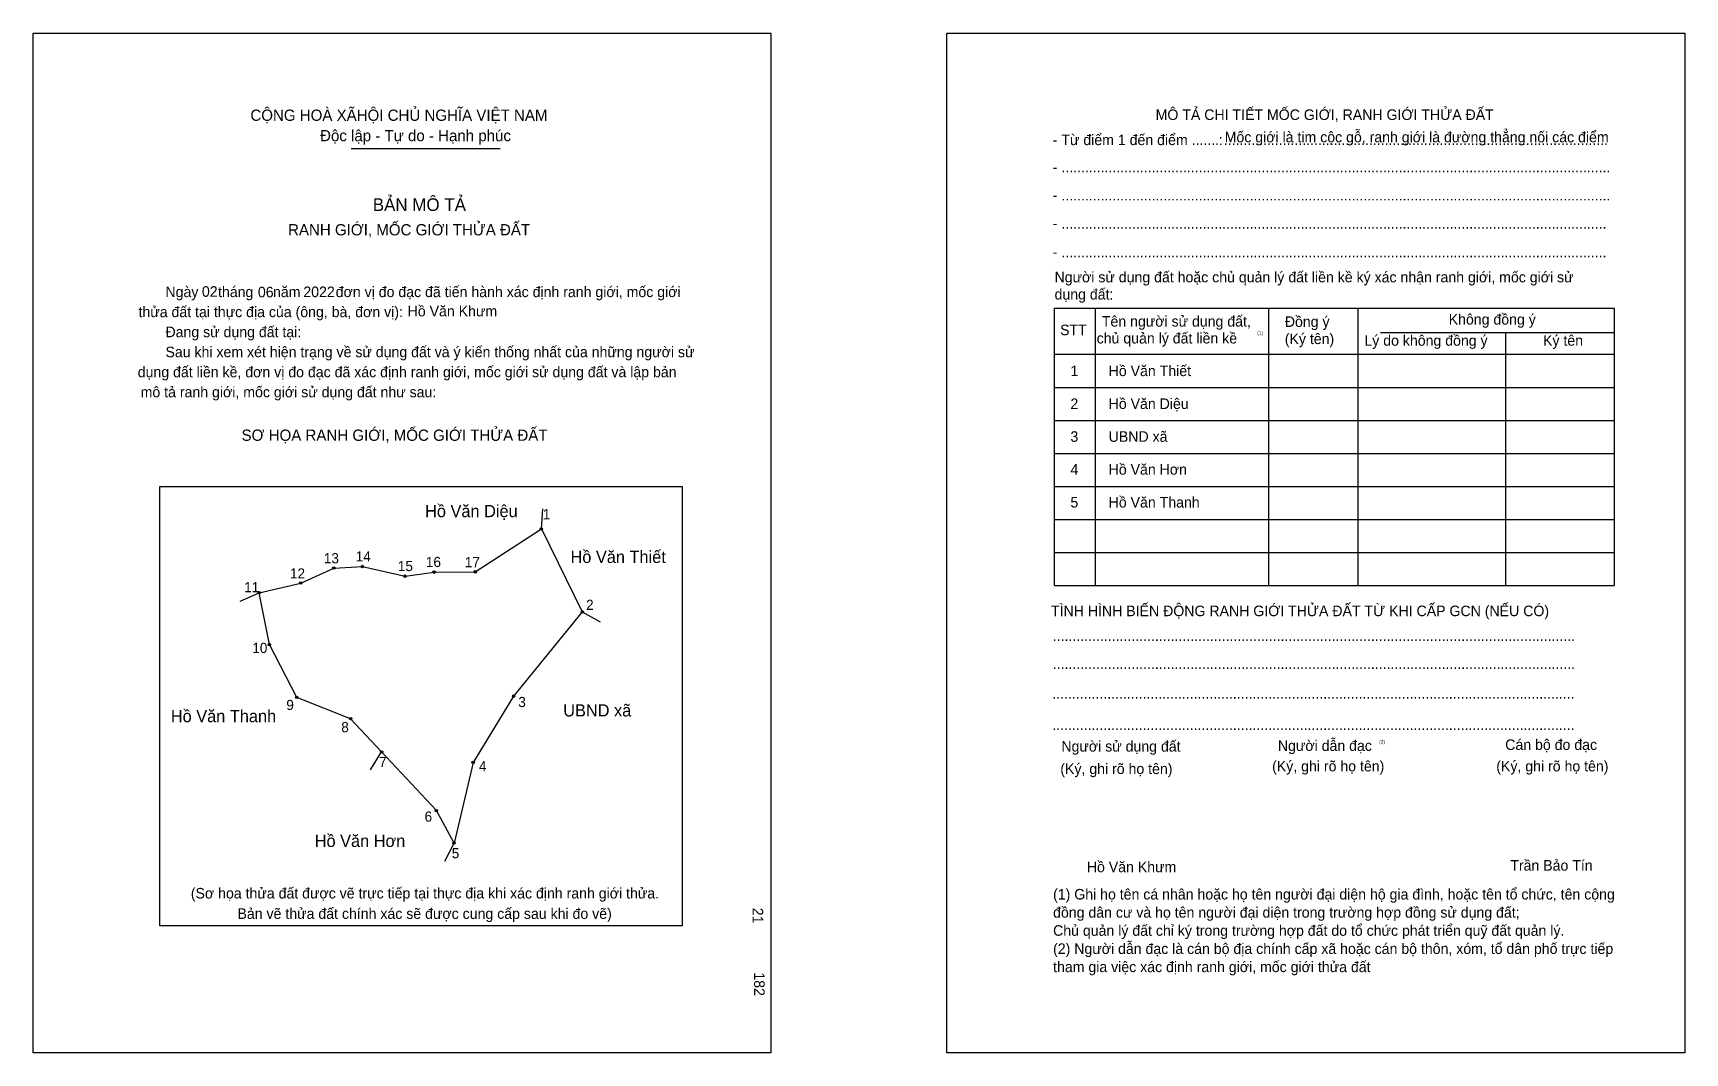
# Model space of a CAD drawing. Extents: x 546961 to 547510, y 1824274 to 1824614.
import ezdxf

# ---------------------------------------------------------------- set-up
doc = ezdxf.new("R2010")
doc.units = 0
for name, color, linetype in [('bmtKhungInTrang1', 7, 'Continuous'), ('bmtKhungInTrang2', 7, 'Continuous'), ('bmtNoiDung', 7, 'Continuous'), ('bmtTemplate', 7, 'Continuous'), ('CanhThua', 7, 'Continuous'), ('MocDinhThua', 7, 'Continuous'), ('RauThua', 7, 'Continuous'), ('SoHieuDinhThua', 7, 'Continuous'), ('TenChuLanCan', 7, 'Continuous')]:
    doc.layers.add(name, color=color, linetype=linetype)

msp = doc.modelspace()

# ---------------------------------------------------------------- linework, layer by layer
at = {"layer": 'bmtKhungInTrang1'}
msp.add_lwpolyline([(546961.06, 1824613.79), (547206.49, 1824613.79), (547206.49, 1824274.32), (546961.06, 1824274.32)], close=True, dxfattribs=at)
at = {"layer": 'bmtKhungInTrang2'}
msp.add_lwpolyline([(547265.02, 1824613.79), (547510.46, 1824613.79), (547510.46, 1824274.32), (547265.02, 1824274.32)], close=True, dxfattribs=at)
at = {"layer": 'bmtTemplate'}
for p, q in [((547066.82, 1824575.32), (547116.46, 1824575.32)), ((547314.26, 1824522.23), (547314.26, 1824429.94)), ((547372, 1824522.23), (547372, 1824429.94)), ((547401.7, 1824522.34), (547401.7, 1824429.94)), ((547486.96, 1824522.23), (547486.96, 1824429.94)), ((547409.24, 1824514.1), (547486.96, 1824514.1)), ((547300.8, 1824506.85), (547486.96, 1824506.85)), ((547300.8, 1824495.86), (547486.96, 1824495.86)), ((547300.8, 1824484.87), (547486.96, 1824484.87)), ((547300.8, 1824473.89), (547486.96, 1824473.89)), ((547300.8, 1824462.9), (547486.96, 1824462.9)), ((547300.8, 1824451.91), (547486.96, 1824451.91)), ((547300.8, 1824440.93), (547486.96, 1824440.93)), ((547300.8, 1824429.94), (547486.96, 1824429.94))]:
    msp.add_line(p, q, dxfattribs=at)
for points in [[(547300.68, 1824522.23), (547486.96, 1824522.23)], [(547300.68, 1824522.23), (547300.68, 1824429.94)], [(547450.73, 1824513.99), (547450.73, 1824429.94)]]:
    msp.add_lwpolyline(points, dxfattribs=at)
msp.add_lwpolyline([(547003.28, 1824316.6), (547003.28, 1824462.89), (547176.95, 1824462.89), (547176.95, 1824316.6)], close=True, dxfattribs=at)
at = {"layer": 'CanhThua'}
for p, q in [((547108.13, 1824434.46), (547130.11, 1824448.74)), ((547130.11, 1824448.74), (547143.73, 1824421.13)), ((547050.08, 1824430.72), (547061.09, 1824435.72)), ((547061.09, 1824435.72), (547070.6, 1824436.22)), ((547070.6, 1824436.22), (547084.77, 1824433)), ((547084.77, 1824433), (547094.46, 1824434.36)), ((547094.46, 1824434.36), (547108.13, 1824434.46)), ((547036.31, 1824427.51), (547050.08, 1824430.72)), ((547039.67, 1824410.26), (547036.31, 1824427.51)), ((547143.73, 1824421.13), (547120.87, 1824393.09)), ((547048.77, 1824392.67), (547039.67, 1824410.26)), ((547066.69, 1824385.57), (547048.77, 1824392.67)), ((547120.87, 1824393.09), (547107.43, 1824371.05)), ((547077, 1824374.52), (547066.69, 1824385.57)), ((547095.22, 1824355), (547077, 1824374.52)), ((547107.43, 1824371.05), (547101.09, 1824344.19)), ((547101.09, 1824344.19), (547095.22, 1824355))]:
    msp.add_line(p, q, dxfattribs=at)
at = {"layer": 'MocDinhThua'}
for centre in [(547130.11, 1824448.74), (547061.09, 1824435.72), (547070.6, 1824436.22), (547084.77, 1824433), (547094.46, 1824434.36), (547108.13, 1824434.46), (547036.31, 1824427.51), (547050.08, 1824430.72), (547143.73, 1824421.13), (547039.67, 1824410.26), (547120.87, 1824393.09), (547048.77, 1824392.67), (547066.69, 1824385.57), (547077, 1824374.52), (547107.43, 1824371.05), (547095.22, 1824355), (547101.09, 1824344.19)]:
    msp.add_circle(centre, 0.406, dxfattribs=at)
at = {"layer": 'RauThua'}
for p, q in [((547130.11, 1824448.74), (547130.57, 1824455.46)), ((547029.96, 1824424.72), (547036.31, 1824427.51)), ((547143.73, 1824421.13), (547149.64, 1824417.86)), ((547073.31, 1824368.56), (547077, 1824374.52)), ((547098, 1824338.17), (547101.09, 1824344.19))]:
    msp.add_line(p, q, dxfattribs=at)

# ---------------------------------------------------------------- texts
at = {"layer": 'bmtNoiDung'}
for s, height, p in [('02', 3.512, (547017.22, 1824526.01)), ('06', 3.512, (547035.84, 1824525.82)), ('2022', 3.512, (547050.95, 1824525.89)), ('Hồ Văn Khưm', 3.5118, (547085.65, 1824519.48)), ('1', 3.51, (547306.08, 1824499.6)), ('Hồ Văn Thiết ', 3.5118, (547318.79, 1824499.6)), ('2', 3.51, (547306.08, 1824488.66)), ('Hồ Văn Diệu ', 3.5118, (547318.79, 1824488.66)), ('3', 3.51, (547306.08, 1824477.73)), ('UBND xã ', 3.512, (547318.79, 1824477.73)), ('4', 3.51, (547306.08, 1824466.79)), ('Hồ Văn Hơn ', 3.5118, (547318.79, 1824466.79)), ('5', 3.51, (547306.08, 1824455.86)), ('Hồ Văn Thanh ', 3.5118, (547318.79, 1824455.86)), ('Hồ Văn Khưm', 3.5118, (547311.52, 1824334.48))]:
    msp.add_text(s, height=height, dxfattribs=at).set_placement(p)
for s, p in [('21', (547200.38, 1824322.64)), ('182', (547200.88, 1824301.15))]:
    msp.add_text(s, height=3.512, rotation=270, dxfattribs=at).set_placement(p)
at = {"layer": 'bmtTemplate'}
for s, height, p in [('CỘNG HOÀ XÃHỘI CHỦ NGHĨA VIỆT NAM', 3.7459, (547033.35, 1824584.56)), ('MÔ TẢ CHI TIẾT MỐC GIỚI, RANH GIỚI THỬA ĐẤT', 3.5104, (547334.42, 1824584.85)), ('Độc lập - Tự do - Hạnh phúc', 3.7459, (547056.52, 1824577.78)), ('- Từ điểm 1 đến điểm .......', 3.5104, (547300.2, 1824576.48)), ('Mốc giới là tim cộc gỗ, ranh giới là đường thẳng nối các điểm', 3.5104, (547357.38, 1824577.41)), (':', 3.51, (547355.36, 1824576.48)), ('..................................................................................................', 3.5104, (547357.09, 1824576.48)), ('- ............................................................................................................................................', 3.51045, (547300.2, 1824567.39)), ('BẢN MÔ TẢ', 4.214, (547074.05, 1824554.56)), ('- ............................................................................................................................................', 3.51045, (547300.2, 1824558.05)), ('RANH GIỚI, MỐC GIỚI THỬA ĐẤT', 3.7459, (547045.88, 1824546.44)), ('- ...........................................................................................................................................', 3.51045, (547300.2, 1824548.71)), ('- ...........................................................................................................................................', 3.51045, (547300.2, 1824539.15)), ('Người sử dụng đất hoặc chủ quản lý đất liền kề ký xác nhận ranh giới, mốc giới sử', 3.5104, (547300.8, 1824530.8)), ('Ngày     tháng     năm         đơn vị đo đạc đã tiến hành xác định ranh giới, mốc giới ', 3.5118, (547005.09, 1824525.89)), ('dụng đất:', 3.51, (547300.8, 1824525.09)), ('thửa đất tại thực địa của (ông, bà, đơn vị):', 3.5118, (546996.14, 1824519.22)), ('Tên người sử dụng đất,', 3.5104, (547316.53, 1824516.08)), ('Đồng ý', 3.51, (547377.37, 1824515.97)), ('Không đồng ý', 3.5104, (547431.88, 1824516.74)), ('Đang sử dụng đất tại:', 3.5118, (547005.09, 1824512.55)), ('STT', 3.51, (547302.64, 1824513.22)), ('chủ quản lý đất liền kề', 3.5104, (547314.8, 1824510.46)), ('(1)', 1.171, (547368.2, 1824513.35)), ('Sau khi xem xét hiện trạng về sử dụng đất và ý kiến thống nhất của những người sử ', 3.5118, (547005.09, 1824505.89)), ('(Ký tên)', 3.51, (547377.37, 1824510.26)), ('Lý do không đồng ý', 3.5104, (547403.85, 1824509.71)), ('Ký tên', 3.51, (547463.26, 1824509.71)), ('dụng đất liền kề, đơn vị đo đạc đã xác định ranh giới, mốc giới sử dụng đất và lập bản', 3.5118, (546995.88, 1824499.22)), ('mô tả ranh giới, mốc giới sử dụng đất như sau:', 3.5118, (546996.84, 1824492.55)), ('SƠ HỌA RANH GIỚI, MỐC GIỚI THỬA ĐẤT', 3.7459, (547030.4, 1824478.06)), ('TÌNH HÌNH BIẾN ĐỘNG RANH GIỚI THỬA ĐẤT TỪ KHI CẤP GCN (NẾU CÓ)', 3.5104, (547299.61, 1824419.7)), ('.....................................................................................................................................', 3.51571, (547300.2, 1824411.43)), ('.....................................................................................................................................', 3.51571, (547300.2, 1824402.1)), ('.....................................................................................................................................', 3.51571, (547300.02, 1824392.21)), ('.....................................................................................................................................', 3.51571, (547300.02, 1824381.77)), ('Người sử dụng đất', 3.5104, (547303.07, 1824374.63)), ('Người dẫn đạc', 3.5104, (547375.07, 1824374.85)), ('(2)', 1.171, (547408.78, 1824377.27)), ('Cán bộ đo đạc', 3.5104, (547450.69, 1824375.18)), ('(Ký, ghi rõ họ tên)', 3.5104, (547373.16, 1824368.04)), ('(Ký, ghi rõ họ tên)', 3.5104, (547447.71, 1824368.04)), ('(Ký, ghi rõ họ tên)', 3.5104, (547302.71, 1824367.16)), ('Trần Bảo Tín', 3.5104, (547452.37, 1824335)), ('(Sơ họa thửa đất được vẽ trực tiếp tại thực địa khi xác định ranh giới thửa.', 3.5118, (547013.53, 1824325.74)), ('(1) Ghi họ tên cá nhân hoặc họ tên người đại diện hộ gia đình, hoặc tên tổ chức, tên cộng', 3.5104, (547300.31, 1824325.4)), ('Bản vẽ thửa đất chính xác sẽ được cung cấp sau khi đo vẽ)', 3.5118, (547029.05, 1824318.95)), ('đồng dân cư và họ tên người đại diện trong trường hợp đồng sử dụng đất;', 3.5104, (547300.31, 1824319.36)), ('Chủ quản lý đất chỉ ký trong trường hợp đất do tổ chức phát triển quỹ đất quản lý.', 3.5104, (547300.31, 1824313.32)), ('(2) Người dẫn đạc là cán bộ địa chính cấp xã hoặc cán bộ thôn, xóm, tổ dân phố trực tiếp', 3.5104, (547300.31, 1824307.28)), ('tham gia việc xác định ranh giới, mốc giới thửa đất', 3.5104, (547300.31, 1824301.23))]:
    msp.add_text(s, height=height, dxfattribs=at).set_placement(p)
at = {"layer": 'SoHieuDinhThua'}
for s, height, p in [('1', 3.38, (547130.58, 1824451.94)), ('13', 3.384, (547057.77, 1824437.31)), ('14', 3.384, (547068.37, 1824437.9)), ('15', 3.384, (547082.38, 1824434.69)), ('16', 3.384, (547091.7, 1824436.05)), ('17', 3.384, (547104.64, 1824436.01)), ('12', 3.384, (547046.49, 1824432.24)), ('11', 3.384, (547031.27, 1824427.66)), ('2', 3.38, (547144.99, 1824421.78)), ('10', 3.384, (547033.96, 1824407.45)), ('9', 3.38, (547045.29, 1824388.47)), ('3', 3.38, (547122.43, 1824389.45)), ('8', 3.38, (547063.57, 1824381.08)), ('7', 3.38, (547076.13, 1824369.46)), ('4', 3.38, (547109.36, 1824368.08)), ('6', 3.38, (547091.27, 1824351.33)), ('5', 3.38, (547100.32, 1824339.14))]:
    msp.add_text(s, height=height, dxfattribs=at).set_placement(p)
at = {"layer": 'TenChuLanCan'}
for s, height, p in [('Hồ Văn Diệu', 4.0608, (547091.45, 1824452.65)), ('Hồ Văn Thiết', 4.0608, (547139.81, 1824437.41)), ('Hồ Văn Thanh', 4.0608, (547006.89, 1824384.41)), ('UBND xã', 4.061, (547137.39, 1824386.32)), ('Hồ Văn Hơn', 4.061, (547054.74, 1824342.88))]:
    msp.add_text(s, height=height, dxfattribs=at).set_placement(p)

doc.saveas('drawing.dxf')
